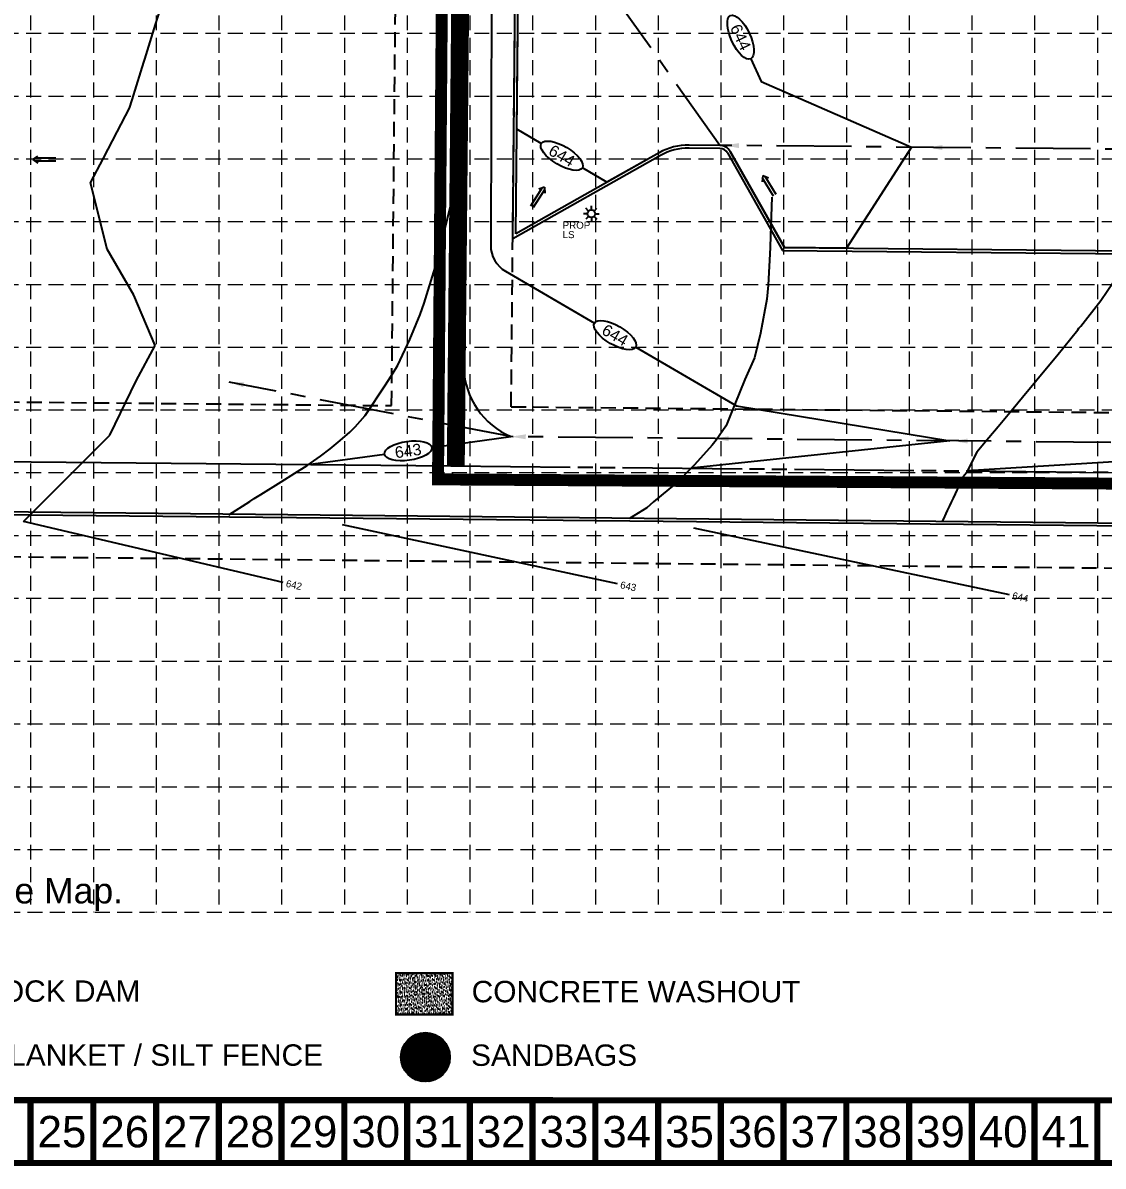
# Model space of a CAD drawing. Header units: feet. Extents: x 5061 to 5734, y 4682 to 5103.
# Drawn here: x 5322.4 to 5503.2, y 4682 to 4873.3 of the extents above; entities that cross this region are included whole.
import ezdxf
from ezdxf.enums import TextEntityAlignment as Align

# ---------------------------------------------------------------- set-up
doc = ezdxf.new("R2010")
doc.units = ezdxf.units.FT
doc.header["$LTSCALE"] = 20
doc.header["$MEASUREMENT"] = 0
for name, pattern in [('CENTER', [2, 1.25, -0.25, 0.25, -0.25]), ('DASHDOT2', [0.5, 0.25, -0.125, 0, -0.125]), ('HIDDEN', [0.1875, 0.125, -0.0625]), ('PHANTOM', [1.4375, 1, -0.0625, 0.125, -0.0625, 0.125, -0.0625])]:
    doc.linetypes.add(name, pattern=pattern)
for name, color, linetype in [('BASE', 7, 'Continuous'), ('E-BOUNDARY', 4, 'PHANTOM'), ('E-ESMT', 2, 'HIDDEN'), ('E-PVMT', 2, 'Continuous'), ('EC', 35, 'Continuous'), ('GRID', 254, 'HIDDEN'), ('LEGEND', 7, 'Continuous'), ('LIMITS OF DISTURBANCE', 1, 'HIDDEN'), ('P-BOUNDARY', 7, 'PHANTOM'), ('P-EROSION', 4, 'DASHDOT2'), ('P-ESMT', 2, 'HIDDEN'), ('P-FLOW-ARROWS', 250, 'Continuous'), ('P-PVMT', 3, 'Continuous'), ('P-UTIL', 2, 'Continuous'), ('PC', 35, 'Continuous')]:
    doc.layers.add(name, color=color, linetype=linetype)
doc.styles.add("L200'", font='ARIAL.TTF', dxfattribs={"height": 0.001969})
doc.styles.add('L80', font='ARIAL.TTF', dxfattribs={"height": 1.6})
doc.styles.get("Standard").update_dxf_attribs({"font": 'ARIAL.TTF'})
doc.styles.add('TEXTM', font='arch-1.shx')

# ---------------------------------------------------------------- blocks, each defined once
blk = doc.blocks.new('df')
for p, q in [((0.0012, 0.0131), (0.1772, 0.0131)), ((0.1941, 0.0008), (0.1531, 0.0309)), ((0.1941, 0.0008), (0.1531, -0.0294)), ((0.0012, -0.0115), (0.1772, -0.0115))]:
    blk.add_line(p, q)

msp = doc.modelspace()

# ---------------------------------------------------------------- hatches: boundary and pattern name
at = {"layer": 'BASE'}
h = msp.add_hatch(dxfattribs=at)
h.set_pattern_fill('AR-SAND', color=30, scale=0.276931, style=0)
h.set_pattern_definition([(37.5, (5619.1875, 4686.5899), (-0.0174448, 0.53359756), [0, -0.4209354, 0, -0.470783, 0, -0.45001315]), (7.5, (5619.1875, 4686.5899), (0.4901063, 0.7815402), [0, -0.22708356, 0, -0.3793957, 0, -0.1453889]), (327.5, (5618.84687, 4686.5899), (0.8624029, 0.0015672), [0, -0.1384656, 0, -0.4984761, 0, -0.65078824]), (317.5, (5618.8469, 4686.5899), (0.8324902, 0.2430557), [0, -0.0692328, 0, -0.3267788, 0, -0.3738571])])
h.paths.add_polyline_path([(5394.33, 4707.36), (5394.33, 4714.28), (5384.85, 4714.28), (5384.85, 4707.36)])
at = {"layer": 'GRID', "linetype": 'Continuous'}
h = msp.add_hatch(dxfattribs=at)
h.set_pattern_fill('ANSI31', color=3, style=0)
edge = h.paths.add_edge_path()
edge.add_arc((5389.79, 4700.23), 4.1, 0, 360)

# ---------------------------------------------------------------- linework, layer by layer
at = {"layer": 'BASE', "const_width": 1.05}
for points in [[(5061.23, 4682.52), (5733.23, 4682.52), (5733.23, 5102.52), (5061.23, 5102.52)], [(5071.7, 4693.02), (5722.76, 4693), (5722.74, 5092.03), (5071.84, 5092.04)]]:
    msp.add_lwpolyline(points, close=True, dxfattribs=at)
at = {"layer": 'BASE', "color": 30, "const_width": 0.346}
msp.add_lwpolyline([(5384.85, 4707.36), (5394.33, 4707.36), (5394.33, 4714.28), (5384.85, 4714.28)], close=True, dxfattribs=at)
at = {"layer": 'BASE', "const_width": 1.05}
for points in [[(5323.73, 4682.52), (5323.73, 4693.02)], [(5334.23, 4682.52), (5334.23, 4693.02)], [(5344.73, 4682.52), (5344.73, 4693.02)], [(5355.23, 4682.52), (5355.23, 4693.02)], [(5365.73, 4682.52), (5365.73, 4693.02)], [(5376.23, 4682.52), (5376.23, 4693.02)], [(5386.73, 4682.52), (5386.73, 4693.02)], [(5397.23, 4682.52), (5397.23, 4693.02)], [(5407.73, 4682.52), (5407.73, 4693.02)], [(5418.23, 4682.52), (5418.23, 4693.02)], [(5428.73, 4682.52), (5428.73, 4693.02)], [(5439.23, 4682.52), (5439.23, 4693.02)], [(5449.73, 4682.52), (5449.73, 4693.02)], [(5460.23, 4682.52), (5460.23, 4693.02)], [(5470.73, 4682.52), (5470.73, 4693.02)], [(5481.23, 4682.52), (5481.23, 4693.02)], [(5491.73, 4682.52), (5491.73, 4693.02)], [(5502.23, 4682.52), (5502.23, 4693.02)]]:
    msp.add_lwpolyline(points, dxfattribs=at)
at = {"layer": 'E-BOUNDARY', "color": 7, "linetype": 'Continuous'}
msp.add_line((5098.01, 4801.99), (5394.04, 4799.14), dxfattribs=at)
at = {"layer": 'E-ESMT', "color": 253}
msp.add_line((5079.63, 4786.43), (5625.06, 4780.82), dxfattribs=at)
at = {"layer": 'E-PVMT', "color": 7}
for p, q in [((5641.65, 4788.19), (5092.98, 4793.69)), ((5642.14, 4787.69), (5092.98, 4793.19))]:
    msp.add_line(p, q, dxfattribs=at)
at = {"layer": 'EC', "color": 35}
for p, q in [((5344.64, 4872.98, 642), (5345.41, 4875.44, 642)), ((5342.83, 4867.2, 642), (5344.64, 4872.98, 642)), ((5342.15, 4865.06, 642), (5342.67, 4866.7, 642)), ((5342.67, 4866.7, 642), (5342.83, 4867.2, 642)), ((5340.7, 4860.4, 642), (5342.15, 4865.06, 642)), ((5340.25, 4858.97, 642), (5340.7, 4860.4, 642)), ((5338.21, 4855.04, 642), (5340.25, 4858.97, 642)), ((5335.95, 4850.62, 642), (5338.21, 4855.04, 642)), ((5395.45, 4849.87, 643), (5396.19, 4853.54, 643)), ((5333.76, 4846.49, 642), (5335.95, 4850.62, 642)), ((5394.95, 4846.37, 643), (5395.45, 4849.87, 643)), ((5336.56, 4835.43, 642.01), (5333.76, 4846.49, 642.01)), ((5393.72, 4841.47, 643), (5394.95, 4846.37, 643)), ((5447.76, 4844.09, 644), (5447.56, 4837.66, 644)), ((5393.26, 4839.61, 643), (5393.72, 4841.47, 643)), ((5391.61, 4832.98, 643), (5393.26, 4839.61, 643)), ((5447.56, 4837.66, 644), (5447.48, 4835.67, 644)), ((5340.98, 4827.72, 642.01), (5336.56, 4835.43, 642.01)), ((5447.48, 4835.67, 644), (5447.17, 4829.41, 644)), ((5389.59, 4826.36, 643), (5391.42, 4832.34, 643)), ((5391.42, 4832.34, 643), (5391.57, 4832.83, 643)), ((5391.57, 4832.83, 643), (5391.61, 4832.98, 643)), ((5502.83, 4826.84, 645), (5504.94, 4829.92, 645)), ((5344.56, 4819.31, 642.01), (5340.98, 4827.72, 642.01)), ((5447.17, 4829.41, 644), (5446.94, 4827.04, 644)), ((5388.94, 4824.49, 643), (5389.59, 4826.36, 643)), ((5446.94, 4827.04, 644), (5445.87, 4821.35, 644)), ((5499.45, 4822.54, 645), (5502.83, 4826.84, 645)), ((5387.19, 4820.32, 643), (5388.94, 4824.49, 643)), ((5495.43, 4817.56, 645), (5498.94, 4821.9, 645)), ((5498.94, 4821.9, 645), (5499.16, 4822.17, 645)), ((5499.16, 4822.17, 645), (5499.45, 4822.54, 645)), ((5385.17, 4816, 643), (5387.19, 4820.32, 643)), ((5445.87, 4821.35, 644), (5444.88, 4817.23, 644)), ((5341.4, 4813.39, 642.01), (5344.56, 4819.31, 642.01)), ((5444.88, 4817.23, 644), (5443.26, 4813.61, 644)), ((5492.35, 4813.83, 645), (5495.43, 4817.56, 645)), ((5383.11, 4812.72, 643), (5384.39, 4814.69, 643)), ((5384.39, 4814.69, 643), (5385.17, 4816, 643)), ((5336.99, 4804.3, 642.01), (5341.4, 4813.39, 642.01)), ((5379.72, 4807.59, 643), (5383.11, 4812.72, 643)), ((5443.26, 4813.61, 644), (5440.76, 4807.43, 644)), ((5490.76, 4811.9, 645), (5491.67, 4812.98, 645)), ((5491.67, 4812.98, 645), (5492.35, 4813.83, 645)), ((5487.88, 4808.43, 645), (5490.76, 4811.9, 645)), ((5378.04, 4805.7, 643), (5379.72, 4807.59, 643)), ((5440.76, 4807.43, 644), (5440.15, 4806.02, 644)), ((5485.63, 4805.75, 645), (5487.88, 4808.43, 645)), ((5375.53, 4803.39, 643), (5377.17, 4804.77, 643)), ((5377.17, 4804.77, 643), (5378.04, 4805.7, 643)), ((5440.04, 4805.8, 644), (5438.46, 4803.46, 644)), ((5440.15, 4806.02, 644), (5440.04, 4805.8, 644)), ((5484.09, 4803.88, 645), (5485.63, 4805.75, 645)), ((5322.53, 4789.83, 642.01), (5336.99, 4804.3, 642.01)), ((5373.85, 4802, 643), (5375.53, 4803.39, 643)), ((5438.46, 4803.46, 644), (5437.8, 4802.59, 644)), ((5482.08, 4801.52, 645), (5484.09, 4803.88, 645)), ((5372.22, 4800.78, 643), (5373.85, 4802, 643)), ((5436.34, 4801, 644), (5434.78, 4799.27, 644)), ((5437.8, 4802.59, 644), (5436.34, 4801, 644)), ((5482.08, 4801.52, 645), (5480.34, 4797.96, 645)), ((5367.96, 4797.93, 643), (5369.98, 4799.23, 643)), ((5369.98, 4799.23, 643), (5372.22, 4800.78, 643)), ((5434.78, 4799.27, 644), (5434.06, 4798.56, 644)), ((5365.65, 4796.46, 643), (5367.96, 4797.93, 643)), ((5434.06, 4798.56, 644), (5432.28, 4796.69, 644)), ((5479.76, 4797.29, 645), (5479.32, 4796.35, 645)), ((5480.34, 4797.96, 645), (5479.76, 4797.29, 645)), ((5362.27, 4794.38, 643), (5365.65, 4796.46, 643)), ((5431.46, 4796.03, 644), (5429.22, 4794.2, 644)), ((5431.72, 4796.22, 644), (5431.46, 4796.03, 644)), ((5432.28, 4796.69, 644), (5431.72, 4796.22, 644)), ((5479.1, 4795.88, 645), (5478.71, 4795.06, 645)), ((5479.32, 4796.35, 645), (5479.1, 4795.88, 645)), ((5360.4, 4793.2, 643), (5361.16, 4793.7, 643)), ((5361.16, 4793.7, 643), (5362.27, 4794.38, 643)), ((5429.22, 4794.2, 644), (5427.96, 4793.14, 644)), ((5478.1, 4793.77, 645), (5477.78, 4793.08, 645)), ((5478.44, 4794.48, 645), (5478.1, 4793.77, 645)), ((5478.71, 4795.06, 645), (5478.44, 4794.48, 645)), ((5356.91, 4790.94, 643), (5360.4, 4793.2, 643)), ((5426.83, 4792.14, 644), (5423.97, 4790.36, 644)), ((5427.96, 4793.14, 644), (5426.83, 4792.14, 644)), ((5477.12, 4791.68, 645), (5476.89, 4791.18, 645)), ((5477.5, 4792.47, 645), (5477.12, 4791.68, 645)), ((5477.78, 4793.08, 645), (5477.5, 4792.47, 645)), ((5366, 4779.64, 248.46), (5322.53, 4789.83, 642.01)), ((5423.92, 4790.33, 644), (5423.9, 4790.31, 644)), ((5423.97, 4790.36, 644), (5423.92, 4790.33, 644)), ((5476.46, 4790.27, 645), (5476.28, 4789.89, 645)), ((5476.89, 4791.18, 645), (5476.46, 4790.27, 645)), ((5421.94, 4779.4, 261.99), (5375.91, 4789.31, 643.01)), ((5487.52, 4777.59, 215.73), (5434.7, 4788.75, 644.01))]:
    msp.add_line(p, q, dxfattribs=at)
at = {"layer": 'GRID', "color": 252, "linetype": 'HIDDEN', "lineweight": 0}
for p, q in [((5323.73, 5092.02), (5323.73, 4724.47)), ((5334.23, 5092.02), (5334.23, 4724.47)), ((5344.73, 5092.02), (5344.73, 4724.47)), ((5355.23, 5092.02), (5355.23, 4724.47)), ((5365.73, 5092.02), (5365.73, 4724.47)), ((5376.23, 5092.02), (5376.23, 4724.47)), ((5386.73, 5092.02), (5386.73, 4724.47)), ((5397.23, 5092.02), (5397.23, 4724.47)), ((5407.73, 5092.02), (5407.73, 4724.47)), ((5418.23, 5092.02), (5418.23, 4724.47)), ((5428.73, 5092.02), (5428.73, 4724.47)), ((5439.23, 5092.02), (5439.23, 4724.47)), ((5449.73, 5092.02), (5449.73, 4724.47)), ((5460.23, 5092.02), (5460.23, 4724.47)), ((5470.73, 5092.02), (5470.73, 4724.47)), ((5481.23, 5092.02), (5481.23, 4724.47)), ((5491.73, 5092.02), (5491.73, 4724.47)), ((5502.23, 5092.02), (5502.23, 4724.47)), ((5071.73, 4871.52), (5722.73, 4871.52)), ((5071.73, 4861.02), (5722.73, 4861.02)), ((5071.73, 4850.52), (5722.73, 4850.52)), ((5071.73, 4840.02), (5722.73, 4840.02)), ((5071.73, 4829.52), (5722.73, 4829.52)), ((5071.73, 4819.02), (5722.73, 4819.02)), ((5071.73, 4808.52), (5722.73, 4808.52)), ((5071.73, 4798.02), (5722.73, 4798.02)), ((5071.73, 4787.52), (5722.73, 4787.52)), ((5071.73, 4777.02), (5722.73, 4777.02)), ((5071.96, 4766.47), (5722.96, 4766.47)), ((5071.96, 4755.97), (5722.96, 4755.97)), ((5071.96, 4745.47), (5722.96, 4745.47)), ((5071.96, 4734.97), (5722.96, 4734.97)), ((5071.96, 4724.47), (5722.96, 4724.47))]:
    msp.add_line(p, q, dxfattribs=at)
at = {"layer": 'GRID', "color": 3, "linetype": 'Continuous'}
msp.add_circle((5389.79, 4700.23), 4.1, dxfattribs=at)
at = {"layer": 'LIMITS OF DISTURBANCE', "ltscale": 3, "const_width": 2}
msp.add_lwpolyline([(5685.93, 4995.54), (5595.95, 4996.99), (5595.95, 5009.78), (5541.56, 5009.74), (5541.3, 4997.36), (5447.76, 4997.85), (5447.85, 5009.27), (5394.06, 5010.28), (5393.88, 4998.13), (5113.38, 5001.15, 0.548571), (5110.02, 4988.18), (5112.5, 4983.81), (5122.12, 4977.54), (5191.33, 4969.25), (5346.21, 4967.72), (5346.53, 4955.27), (5347.83, 4945.73), (5351.87, 4931.02), (5354.54, 4924.41), (5392.72, 4898.64), (5391.9, 4796.89), (5682.41, 4795.09)], format="xyb", close=True, dxfattribs=at)
at = {"layer": 'P-BOUNDARY'}
for p, q in [((5395.92, 4996.19), (5394.04, 4799.14)), ((5394.04, 4799.14), (5682.49, 4796.36))]:
    msp.add_line(p, q, dxfattribs=at)
at = {"layer": 'P-EROSION', "color": 200, "linetype": 'Continuous', "ltscale": 0.5, "const_width": 3, "flags": 128}
msp.add_lwpolyline([(5394.88, 4799.08), (5394.88, 4799.96), (5395.84, 4900.45), (5357.11, 4926.73, -0.095561), (5349.22, 4965.97, -0.172938), (5354.87, 4984.23)], format="xyb", dxfattribs=at)
at = {"layer": 'P-ESMT', "color": 253}
for p, q in [((5384.14, 4809.23), (5385.5, 4952.29)), ((5404.14, 4809.04), (5405.5, 4952.1)), ((5098.11, 4811.99), (5384.14, 4809.23)), ((5404.14, 4809.04), (5655.07, 4806.63))]:
    msp.add_line(p, q, dxfattribs=at)
at = {"layer": 'P-PVMT', "color": 7}
for p, q in [((5404.41, 4837.13), (5405.22, 4921.42)), ((5404.92, 4837.99), (5405.72, 4921.12)), ((5439.06, 4852.77), (5433.91, 4852.82)), ((5429.14, 4851.09), (5404.41, 4837.13)), ((5428.89, 4851.53), (5404.92, 4837.99)), ((5439.06, 4852.27), (5433.9, 4852.32)), ((5440.35, 4851.51), (5449.57, 4835.17)), ((5440.78, 4851.75), (5449.87, 4835.66)), ((5449.87, 4835.66), (5616.14, 4834.06)), ((5449.57, 4835.17), (5553.78, 4834.16))]:
    msp.add_line(p, q, dxfattribs=at)
for centre, radius, start, end in [((5433.81, 4842.82), 10, 89.4486, 119.4486), ((5439.04, 4850.77), 2, 29.4486, 89.4486), ((5433.81, 4842.82), 9.5, 89.4486, 119.4486), ((5439.04, 4850.77), 1.5, 29.4486, 89.4486)]:
    msp.add_arc(centre, radius, start, end, dxfattribs=at)
at = {"layer": 'P-UTIL', "color": 7}
for p, q in [((5416.91, 4841.33), (5416.26, 4841.33)), ((5417.1, 4841.79), (5416.64, 4842.25)), ((5417.56, 4841.98), (5417.56, 4842.63)), ((5418.02, 4841.79), (5418.48, 4842.25)), ((5418.21, 4841.33), (5418.86, 4841.33)), ((5417.1, 4840.87), (5416.64, 4840.41)), ((5417.56, 4840.68), (5417.56, 4840.03)), ((5418.02, 4840.87), (5418.48, 4840.41))]:
    msp.add_line(p, q, dxfattribs=at)
msp.add_circle((5417.56, 4841.33), 0.65, dxfattribs=at)
at = {"layer": 'PC', "color": 35}
for p, q in [((5396.49, 4921.8), (5396.2, 4815.5)), ((5400.83, 4878.48), (5400.72, 4836.03)), ((5409.17, 4853.07), (5405.08, 4855.49)), ((5420.15, 4846.59), (5416.06, 4849.01)), ((5403.2, 4831.7), (5418.07, 4823.04)), ((5424.98, 4819.02), (5441.85, 4809.2)), ((5441.85, 4809.2), (5477.55, 4803.34, 442.45)), ((5477.55, 4803.34, 442.45), (5434.26, 4798.75)), ((5551.01, 4802.63, 241.9), (5480.51, 4798.31))]:
    msp.add_line(p, q, dxfattribs=at)
at = {"layer": 'PC', "color": 35, "linetype": 'CENTER', "ltscale": 0.5}
for p, q in [((5439.06, 4852.77), (5422.29, 4876.42)), ((5641.06, 4850.82), (5439.06, 4852.77)), ((5404.09, 4804.04), (5356.94, 4813.18))]:
    msp.add_line(p, q, dxfattribs=at)
at = {"layer": 'PC', "color": 35}
for points in [[(5405.08, 4855.49), (5405.48, 4896.72), (5403.33, 4895.14, 0.228669), (5400.92, 4889.96)], [(5444.24, 4867.24), (5445.99, 4863.48), (5471.14, 4852.46), (5460.26, 4835.56), (5449.87, 4835.66), (5440.78, 4851.75, 0.267949), (5439.06, 4852.77), (5433.91, 4852.82, 0.131652), (5428.89, 4851.53), (5420.15, 4846.59)]]:
    msp.add_lwpolyline(points, format="xyb", dxfattribs=at)
at = {"layer": 'PC', "color": 35, "elevation": 643}
for points in [[(5390.87, 4802.22), (5404.09, 4804.04)], [(5370.19, 4799.37), (5382.94, 4801.13)]]:
    msp.add_lwpolyline(points, dxfattribs=at)
at = {"layer": 'PC', "color": 35, "linetype": 'CENTER', "ltscale": 0.5, "elevation": 646, "flags": 128}
msp.add_lwpolyline([(5624.47, 4801.92), (5553.21, 4802.61), (5479.05, 4803.32), (5404.09, 4804.04)], dxfattribs=at)
at = {"layer": 'PC', "color": 35}
for centre, radius, start, end in [((5405.72, 4836.02), 5, 179.8423, 239.8025), ((5409.31, 4816.09), 13.13, 182.5631, 246.558)]:
    msp.add_arc(centre, radius, start, end, dxfattribs=at)
for centre, major_axis in [((5442.54, 4870.86), (-1.69, 3.62)), ((5412.62, 4851.04), (-3.44, 2.03)), ((5421.53, 4821.03), (-3.46, 2.01)), ((5386.9, 4801.67, 643), (-3.96, -0.55))]:
    msp.add_ellipse(centre, major_axis=major_axis, ratio=0.4, dxfattribs=at)
for points in [[(5442.27, 4852.32), (5439.78, 4852.76), (5442.28, 4853.15)], [(5476.31, 4851.99), (5473.81, 4852.43), (5476.32, 4852.83)], [(5359.31, 4812.3), (5356.94, 4813.18), (5359.47, 4813.11)], [(5406.59, 4803.6, 646), (5404.09, 4804.04, 646), (5406.6, 4804.43, 646)], [(5440.55, 4803.27, 646), (5438.05, 4803.72, 646), (5440.56, 4804.11, 646)], [(5480.54, 4802.89, 646), (5478.04, 4803.33, 646), (5480.55, 4803.72, 646)]]:
    msp.add_solid(points, dxfattribs=at)

# ---------------------------------------------------------------- block references
at = {"layer": 'P-FLOW-ARROWS', "color": 7, "xscale": 20, "yscale": 20, "zscale": 20}
for p, rotation in [((5327.99, 4850.4), 180), ((5448.29, 4844.41), 121.6301833008752), ((5407.66, 4842.52), 57.50268767532594)]:
    msp.add_blockref('df', p, dxfattribs=dict(at, rotation=rotation))

# ---------------------------------------------------------------- texts
at = {"layer": 'BASE', "color": 7, "style": "L200'"}
msp.add_text('Location of concrete washout will be determined in the field and will be reflected on this Site Map.', height=4.2582, dxfattribs=at).set_placement((5083.29, 4725.95))
at = {"layer": 'BASE'}
for s, p in [('25', (5328.98, 4687.77)), ('26', (5339.48, 4687.77)), ('27', (5349.98, 4687.77)), ('28', (5360.48, 4687.77)), ('29', (5370.98, 4687.77)), ('30', (5381.48, 4687.77)), ('31', (5391.98, 4687.77)), ('32', (5402.48, 4687.77)), ('33', (5412.98, 4687.77)), ('34', (5423.48, 4687.77)), ('35', (5433.98, 4687.77)), ('36', (5444.48, 4687.77)), ('37', (5454.98, 4687.77)), ('38', (5465.48, 4687.77)), ('39', (5475.98, 4687.77)), ('40', (5486.48, 4687.77)), ('41', (5496.98, 4687.77))]:
    msp.add_text(s, height=5.25, dxfattribs=at).set_placement(p, align=Align.MIDDLE_CENTER)
at = {"layer": 'EC', "color": 35, "style": 'TEXTM'}
for s, rotation, p in [('642', 347.4328, (5367.8, 4779.22, 232.21)), ('643', 348.0699, (5423.74, 4779.01, 247.08)), ('644', 348.0699, (5489.35, 4777.2, 200.89))]:
    msp.add_text(s, height=1.2, rotation=rotation, dxfattribs=at).set_placement(p, align=Align.MIDDLE_CENTER)
at = {"layer": 'LEGEND', "style": "L200'"}
for s, height, p in [('RIPRAP / ROCK DAM', 3.5804, (5292.36, 4709.49)), ('CONCRETE WASHOUT', 3.5804, (5397.53, 4709.41)), ('EROSION BLANKET / SILT FENCE', 3.5804, (5292.35, 4698.79)), ('SANDBAGS', 3.58, (5397.43, 4698.77))]:
    msp.add_text(s, height=height, dxfattribs=at).set_placement(p)
at = {"layer": 'P-UTIL', "color": 7}
for s, p in [('PROP', (5412.75, 4838.83)), ('LS', (5412.75, 4837.25))]:
    msp.add_text(s, height=1.171, rotation=360, dxfattribs=at).set_placement(p)
at = {"layer": 'PC', "color": 35, "style": 'L80'}
for s, rotation, p in [('644', 295.0365, (5442.54, 4870.86)), ('644', 329.4486, (5412.62, 4851.04)), ('644', 329.8025, (5421.53, 4821.03)), ('643', 7.8491, (5386.9, 4801.67, 643))]:
    msp.add_text(s, height=1.92, rotation=rotation, dxfattribs=at).set_placement(p, align=Align.MIDDLE_CENTER)

doc.saveas('drawing.dxf')
